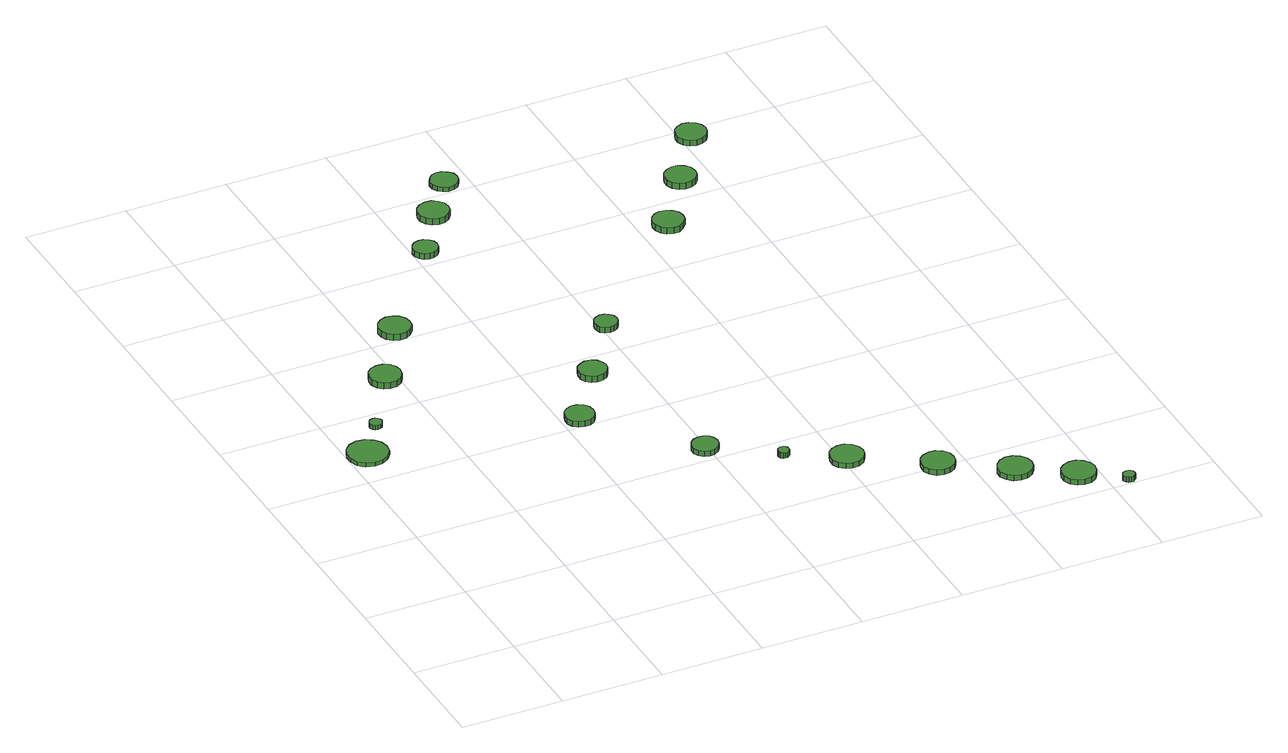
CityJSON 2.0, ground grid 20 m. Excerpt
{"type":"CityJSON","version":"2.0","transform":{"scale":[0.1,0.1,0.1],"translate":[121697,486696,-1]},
"CityObjects":{
"tree1":{"type":"SolitaryVegetationObject","attributes":{"function":"something"},"geometry":[{"type":"MultiSurface","lod":"1","boundaries":[[[0,1,2,3,4,5,6,7,8,9,10,11,12,13,14]],[[15,16,17,18,19,20,21,22,23,24,25,26,27,28,29]],[[0,29,28,1]],[[1,28,27,2]],[[2,27,26,3]],[[3,26,25,4]],[[4,25,24,5]],[[5,24,23,6]],[[6,23,22,7]],[[7,22,21,8]],[[8,21,20,9]],[[9,20,19,10]],[[10,19,18,11]],[[11,18,17,12]],[[12,17,16,13]],[[13,16,15,14]],[[14,15,29,0]]]}]},
"tree2":{"type":"SolitaryVegetationObject","attributes":{"function":"something"},"geometry":[{"type":"MultiSurface","lod":"1","boundaries":[[[30,31,32,33,34,35,36,37,38,39,40,41,42,43,44]],[[45,46,47,48,49,50,51,52,53,54,55,56,57,58,59]],[[30,59,58,31]],[[31,58,57,32]],[[32,57,56,33]],[[33,56,55,34]],[[34,55,54,35]],[[35,54,53,36]],[[36,53,52,37]],[[37,52,51,38]],[[38,51,50,39]],[[39,50,49,40]],[[40,49,48,41]],[[41,48,47,42]],[[42,47,46,43]],[[43,46,45,44]],[[44,45,59,30]]]}]},
"tree3":{"type":"SolitaryVegetationObject","attributes":{"function":"something"},"geometry":[{"type":"MultiSurface","lod":"1","boundaries":[[[60,61,62,63,64,65,66,67,68,69,70,71,72,73,74]],[[75,76,77,78,79,80,81,82,83,84,85,86,87,88,89]],[[60,89,88,61]],[[61,88,87,62]],[[62,87,86,63]],[[63,86,85,64]],[[64,85,84,65]],[[65,84,83,66]],[[66,83,82,67]],[[67,82,81,68]],[[68,81,80,69]],[[69,80,79,70]],[[70,79,78,71]],[[71,78,77,72]],[[72,77,76,73]],[[73,76,75,74]],[[74,75,89,60]]]}]},
"tree4":{"type":"SolitaryVegetationObject","attributes":{"function":"something"},"geometry":[{"type":"MultiSurface","lod":"1","boundaries":[[[90,91,92,93,94,95,96,97,98,99,100,101,102,103,104]],[[105,106,107,108,109,110,111,112,113,114,115,116,117,118,119]],[[90,119,118,91]],[[91,118,117,92]],[[92,117,116,93]],[[93,116,115,94]],[[94,115,114,95]],[[95,114,113,96]],[[96,113,112,97]],[[97,112,111,98]],[[98,111,110,99]],[[99,110,109,100]],[[100,109,108,101]],[[101,108,107,102]],[[102,107,106,103]],[[103,106,105,104]],[[104,105,119,90]]]}]},
"tree5":{"type":"SolitaryVegetationObject","attributes":{"function":"something"},"geometry":[{"type":"MultiSurface","lod":"1","boundaries":[[[120,121,122,123,124,125,126,127,128,129,130,131,132,133,134]],[[135,136,137,138,139,140,141,142,143,144,145,146,147,148,149]],[[120,149,148,121]],[[121,148,147,122]],[[122,147,146,123]],[[123,146,145,124]],[[124,145,144,125]],[[125,144,143,126]],[[126,143,142,127]],[[127,142,141,128]],[[128,141,140,129]],[[129,140,139,130]],[[130,139,138,131]],[[131,138,137,132]],[[132,137,136,133]],[[133,136,135,134]],[[134,135,149,120]]]}]},
"tree6":{"type":"SolitaryVegetationObject","attributes":{"function":"something"},"geometry":[{"type":"MultiSurface","lod":"1","boundaries":[[[150,151,152,153,154,155,156,157,158,159,160,161,162,163,164]],[[165,166,167,168,169,170,171,172,173,174,175,176,177,178,179]],[[150,179,178,151]],[[151,178,177,152]],[[152,177,176,153]],[[153,176,175,154]],[[154,175,174,155]],[[155,174,173,156]],[[156,173,172,157]],[[157,172,171,158]],[[158,171,170,159]],[[159,170,169,160]],[[160,169,168,161]],[[161,168,167,162]],[[162,167,166,163]],[[163,166,165,164]],[[164,165,179,150]]]}]},
"tree7":{"type":"SolitaryVegetationObject","attributes":{"function":"something"},"geometry":[{"type":"MultiSurface","lod":"1","boundaries":[[[180,181,182,183,184,185,186,187,188,189,190,191,192,193,194]],[[195,196,197,198,199,200,201,202,203,204,205,206,207,208,209]],[[180,209,208,181]],[[181,208,207,182]],[[182,207,206,183]],[[183,206,205,184]],[[184,205,204,185]],[[185,204,203,186]],[[186,203,202,187]],[[187,202,201,188]],[[188,201,200,189]],[[189,200,199,190]],[[190,199,198,191]],[[191,198,197,192]],[[192,197,196,193]],[[193,196,195,194]],[[194,195,209,180]]]}]},
"tree8":{"type":"SolitaryVegetationObject","attributes":{"function":"something"},"geometry":[{"type":"MultiSurface","lod":"1","boundaries":[[[210,211,212,213,214,215,216,217,218,219,220,221,222,223,224]],[[225,226,227,228,229,230,231,232,233,234,235,236,237,238,239]],[[210,239,238,211]],[[211,238,237,212]],[[212,237,236,213]],[[213,236,235,214]],[[214,235,234,215]],[[215,234,233,216]],[[216,233,232,217]],[[217,232,231,218]],[[218,231,230,219]],[[219,230,229,220]],[[220,229,228,221]],[[221,228,227,222]],[[222,227,226,223]],[[223,226,225,224]],[[224,225,239,210]]]}]},
"tree9":{"type":"SolitaryVegetationObject","attributes":{"function":"something"},"geometry":[{"type":"MultiSurface","lod":"1","boundaries":[[[240,241,242,243,244,245,246,247,248,249,250,251,252,253,254]],[[255,256,257,258,259,260,261,262,263,264,265,266,267,268,269]],[[240,269,268,241]],[[241,268,267,242]],[[242,267,266,243]],[[243,266,265,244]],[[244,265,264,245]],[[245,264,263,246]],[[246,263,262,247]],[[247,262,261,248]],[[248,261,260,249]],[[249,260,259,250]],[[250,259,258,251]],[[251,258,257,252]],[[252,257,256,253]],[[253,256,255,254]],[[254,255,269,240]]]}]},
"tree10":{"type":"SolitaryVegetationObject","attributes":{"function":"something"},"geometry":[{"type":"MultiSurface","lod":"1","boundaries":[[[270,271,272,273,274,275,276,277,278,279,280,281,282,283,284]],[[285,286,287,288,289,290,291,292,293,294,295,296,297,298,299]],[[270,299,298,271]],[[271,298,297,272]],[[272,297,296,273]],[[273,296,295,274]],[[274,295,294,275]],[[275,294,293,276]],[[276,293,292,277]],[[277,292,291,278]],[[278,291,290,279]],[[279,290,289,280]],[[280,289,288,281]],[[281,288,287,282]],[[282,287,286,283]],[[283,286,285,284]],[[284,285,299,270]]]}]},
"tree11":{"type":"SolitaryVegetationObject","attributes":{"function":"something"},"geometry":[{"type":"MultiSurface","lod":"1","boundaries":[[[300,301,302,303,304,305,306,307,308,309,310,311,312,313,314]],[[315,316,317,318,319,320,321,322,323,324,325,326,327,328,329]],[[300,329,328,301]],[[301,328,327,302]],[[302,327,326,303]],[[303,326,325,304]],[[304,325,324,305]],[[305,324,323,306]],[[306,323,322,307]],[[307,322,321,308]],[[308,321,320,309]],[[309,320,319,310]],[[310,319,318,311]],[[311,318,317,312]],[[312,317,316,313]],[[313,316,315,314]],[[314,315,329,300]]]}]},
"tree12":{"type":"SolitaryVegetationObject","attributes":{"function":"something"},"geometry":[{"type":"MultiSurface","lod":"1","boundaries":[[[330,331,332,333,334,335,336,337,338,339,340,341,342,343,344]],[[345,346,347,348,349,350,351,352,353,354,355,356,357,358,359]],[[330,359,358,331]],[[331,358,357,332]],[[332,357,356,333]],[[333,356,355,334]],[[334,355,354,335]],[[335,354,353,336]],[[336,353,352,337]],[[337,352,351,338]],[[338,351,350,339]],[[339,350,349,340]],[[340,349,348,341]],[[341,348,347,342]],[[342,347,346,343]],[[343,346,345,344]],[[344,345,359,330]]]}]},
"tree13":{"type":"SolitaryVegetationObject","attributes":{"function":"something"},"geometry":[{"type":"MultiSurface","lod":"1","boundaries":[[[360,361,362,363,364,365,366,367,368,369,370,371,372,373,374]],[[375,376,377,378,379,380,381,382,383,384,385,386,387,388,389]],[[360,389,388,361]],[[361,388,387,362]],[[362,387,386,363]],[[363,386,385,364]],[[364,385,384,365]],[[365,384,383,366]],[[366,383,382,367]],[[367,382,381,368]],[[368,381,380,369]],[[369,380,379,370]],[[370,379,378,371]],[[371,378,377,372]],[[372,377,376,373]],[[373,376,375,374]],[[374,375,389,360]]]}]},
"tree14":{"type":"SolitaryVegetationObject","attributes":{"function":"something"},"geometry":[{"type":"MultiSurface","lod":"1","boundaries":[[[390,391,392,393,394,395,396,397,398,399,400,401,402,403,404]],[[405,406,407,408,409,410,411,412,413,414,415,416,417,418,419]],[[390,419,418,391]],[[391,418,417,392]],[[392,417,416,393]],[[393,416,415,394]],[[394,415,414,395]],[[395,414,413,396]],[[396,413,412,397]],[[397,412,411,398]],[[398,411,410,399]],[[399,410,409,400]],[[400,409,408,401]],[[401,408,407,402]],[[402,407,406,403]],[[403,406,405,404]],[[404,405,419,390]]]}]},
"tree15":{"type":"SolitaryVegetationObject","attributes":{"function":"something"},"geometry":[{"type":"MultiSurface","lod":"1","boundaries":[[[420,421,422,423,424,425,426,427,428,429,430,431,432,433,434]],[[435,436,437,438,439,440,441,442,443,444,445,446,447,448,449]],[[420,449,448,421]],[[421,448,447,422]],[[422,447,446,423]],[[423,446,445,424]],[[424,445,444,425]],[[425,444,443,426]],[[426,443,442,427]],[[427,442,441,428]],[[428,441,440,429]],[[429,440,439,430]],[[430,439,438,431]],[[431,438,437,432]],[[432,437,436,433]],[[433,436,435,434]],[[434,435,449,420]]]}]},
"tree16":{"type":"SolitaryVegetationObject","attributes":{"function":"something"},"geometry":[{"type":"MultiSurface","lod":"1","boundaries":[[[450,451,452,453,454,455,456,457,458,459,460,461,462,463,464]],[[465,466,467,468,469,470,471,472,473,474,475,476,477,478,479]],[[450,479,478,451]],[[451,478,477,452]],[[452,477,476,453]],[[453,476,475,454]],[[454,475,474,455]],[[455,474,473,456]],[[456,473,472,457]],[[457,472,471,458]],[[458,471,470,459]],[[459,470,469,460]],[[460,469,468,461]],[[461,468,467,462]],[[462,467,466,463]],[[463,466,465,464]],[[464,465,479,450]]]}]},
"tree17":{"type":"SolitaryVegetationObject","attributes":{"function":"something"},"geometry":[{"type":"MultiSurface","lod":"1","boundaries":[[[480,481,482,483,484,485,486,487,488,489,490,491,492,493,494]],[[495,496,497,498,499,500,501,502,503,504,505,506,507,508,509]],[[480,509,508,481]],[[481,508,507,482]],[[482,507,506,483]],[[483,506,505,484]],[[484,505,504,485]],[[485,504,503,486]],[[486,503,502,487]],[[487,502,501,488]],[[488,501,500,489]],[[489,500,499,490]],[[490,499,498,491]],[[491,498,497,492]],[[492,497,496,493]],[[493,496,495,494]],[[494,495,509,480]]]}]},
"tree18":{"type":"SolitaryVegetationObject","attributes":{"function":"something"},"geometry":[{"type":"MultiSurface","lod":"1","boundaries":[[[510,511,512,513,514,515,516,517,518,519,520,521,522,523,524]],[[525,526,527,528,529,530,531,532,533,534,535,536,537,538,539]],[[510,539,538,511]],[[511,538,537,512]],[[512,537,536,513]],[[513,536,535,514]],[[514,535,534,515]],[[515,534,533,516]],[[516,533,532,517]],[[517,532,531,518]],[[518,531,530,519]],[[519,530,529,520]],[[520,529,528,521]],[[521,528,527,522]],[[522,527,526,523]],[[523,526,525,524]],[[524,525,539,510]]]}]},
"tree19":{"type":"SolitaryVegetationObject","attributes":{"function":"something"},"geometry":[{"type":"MultiSurface","lod":"1","boundaries":[[[540,541,542,543,544,545,546,547,548,549,550,551,552,553,554]],[[555,556,557,558,559,560,561,562,563,564,565,566,567,568,569]],[[540,569,568,541]],[[541,568,567,542]],[[542,567,566,543]],[[543,566,565,544]],[[544,565,564,545]],[[545,564,563,546]],[[546,563,562,547]],[[547,562,561,548]],[[548,561,560,549]],[[549,560,559,550]],[[550,559,558,551]],[[551,558,557,552]],[[552,557,556,553]],[[553,556,555,554]],[[554,555,569,540]]]}]},
"tree20":{"type":"SolitaryVegetationObject","attributes":{"function":"something"},"geometry":[{"type":"MultiSurface","lod":"1","boundaries":[[[570,571,572,573,574,575,576,577,578,579,580,581,582,583,584]],[[585,586,587,588,589,590,591,592,593,594,595,596,597,598,599]],[[570,599,598,571]],[[571,598,597,572]],[[572,597,596,573]],[[573,596,595,574]],[[574,595,594,575]],[[575,594,593,576]],[[576,593,592,577]],[[577,592,591,578]],[[578,591,590,579]],[[579,590,589,580]],[[580,589,588,581]],[[581,588,587,582]],[[582,587,586,583]],[[583,586,585,584]],[[584,585,599,570]]]}]}
},
"vertices":[
[78,683,16],[75,699,16],[65,712,16],[51,720,16],[35,722,16],[19,717,16],[7,706,16],[1,691,16],[1,675,16],[7,660,16],[19,649,16],[35,644,16],[51,646,16],[65,654,16],[75,667,16],[75,667,8],[65,654,8],[51,646,8],[35,644,8],[19,649,8],[7,660,8],[1,675,8],[1,691,8],[7,706,8],[19,717,8],[35,722,8],[51,720,8],[65,712,8],[75,699,8],[78,683,8],
[107,763,17],[105,768,17],[102,772,17],[98,775,17],[93,775,17],[88,774,17],[84,770,17],[82,765,17],[82,760,17],[84,755,17],[88,752,17],[93,750,17],[98,751,17],[102,753,17],[105,758,17],[105,758,8],[102,753,8],[98,751,8],[93,750,8],[88,752,8],[84,755,8],[82,760,8],[82,765,8],[84,770,8],[88,774,8],[93,775,8],[98,775,8],[102,772,8],[105,768,8],[107,763,8],
[207,894,21],[204,906,21],[197,917,21],[186,923,21],[173,924,21],[160,920,21],[151,912,21],[146,900,21],[146,887,21],[151,875,21],[160,867,21],[173,863,21],[186,864,21],[197,871,21],[204,881,21],[204,881,8],[197,871,8],[186,864,8],[173,863,8],[160,867,8],[151,875,8],[146,887,8],[146,900,8],[151,912,8],[160,920,8],[173,924,8],[186,923,8],[197,917,8],[204,906,8],[207,894,8],
[287,1020,28],[285,1032,28],[277,1043,28],[266,1049,28],[253,1051,28],[241,1047,28],[231,1038,28],[226,1026,28],[226,1013,28],[231,1002,28],[241,993,28],[253,989,28],[266,990,28],[277,997,28],[285,1007,28],[285,1007,15],[277,997,15],[266,990,15],[253,989,15],[241,993,15],[231,1002,15],[226,1013,15],[226,1026,15],[231,1038,15],[241,1047,15],[253,1051,15],[266,1049,15],[277,1043,15],[285,1032,15],[287,1020,15],
[463,626,19],[461,637,19],[454,647,19],[444,653,19],[432,654,19],[421,650,19],[412,642,19],[408,632,19],[408,620,19],[412,609,19],[421,602,19],[432,598,19],[444,599,19],[454,605,19],[461,614,19],[461,614,7],[454,605,7],[444,599,7],[432,598,7],[421,602,7],[412,609,7],[408,620,7],[408,632,7],[412,642,7],[421,650,7],[432,654,7],[444,653,7],[454,647,7],[461,637,7],[463,626,7],
[620,437,19],[618,447,19],[612,456,19],[602,461,19],[592,462,19],[582,459,19],[574,452,19],[569,442,19],[569,431,19],[574,422,19],[582,414,19],[592,411,19],[602,412,19],[612,418,19],[618,426,19],[618,426,8],[612,418,8],[602,412,8],[592,411,8],[582,414,8],[574,422,8],[569,431,8],[569,442,8],[574,452,8],[582,459,8],[592,462,8],[602,461,8],[612,456,8],[618,447,8],[620,437,8],
[548,748,20],[545,759,20],[539,768,20],[529,774,20],[517,775,20],[507,771,20],[498,764,20],[494,753,20],[494,742,20],[498,732,20],[507,724,20],[517,721,20],[529,722,20],[539,727,20],[545,737,20],[545,737,7],[539,727,7],[529,722,7],[517,721,7],[507,724,7],[498,732,7],[494,742,7],[494,753,7],[498,764,7],[507,771,7],[517,775,7],[529,774,7],[539,768,7],[545,759,7],[548,748,7],
[442,1227,30],[440,1236,30],[434,1244,30],[425,1249,30],[415,1250,30],[406,1247,30],[399,1241,30],[395,1232,30],[395,1222,30],[399,1213,30],[406,1206,30],[415,1203,30],[425,1204,30],[434,1209,30],[440,1217,30],[440,1217,18],[434,1209,18],[425,1204,18],[415,1203,18],[406,1206,18],[399,1213,18],[395,1222,18],[395,1232,18],[399,1241,18],[406,1247,18],[415,1250,18],[425,1249,18],[434,1244,18],[440,1236,18],[442,1227,18],
[723,357,19],[723,361,19],[720,365,19],[716,367,19],[711,368,19],[707,366,19],[704,363,19],[702,359,19],[702,355,19],[704,350,19],[707,347,19],[711,346,19],[716,346,19],[720,349,19],[723,352,19],[723,352,8],[720,349,8],[716,346,8],[711,346,8],[707,347,8],[704,350,8],[702,355,8],[702,359,8],[704,363,8],[707,366,8],[711,368,8],[716,367,8],[720,365,8],[723,361,8],[723,357,8],
[631,874,23],[629,883,23],[623,890,23],[615,895,23],[606,896,23],[597,893,23],[590,887,23],[587,879,23],[587,869,23],[590,861,23],[597,855,23],[606,852,23],[615,853,23],[623,857,23],[629,865,23],[629,865,11],[623,857,11],[615,853,11],[606,852,11],[597,855,11],[590,861,11],[587,869,11],[587,879,11],[590,887,11],[597,893,11],[606,896,11],[615,895,11],[623,890,11],[629,883,11],[631,874,11],
[520,1342,21],[518,1354,21],[510,1364,21],[500,1371,21],[487,1372,21],[475,1368,21],[466,1360,21],[461,1348,21],[461,1336,21],[466,1324,21],[475,1316,21],[487,1312,21],[500,1313,21],[510,1320,21],[518,1330,21],[518,1330,8],[510,1320,8],[500,1313,8],[487,1312,8],[475,1316,8],[466,1324,8],[461,1336,8],[461,1348,8],[466,1360,8],[475,1368,8],[487,1372,8],[500,1371,8],[510,1364,8],[518,1354,8],[520,1342,8],
[842,295,19],[839,308,19],[831,319,19],[819,326,19],[806,327,19],[793,323,19],[783,314,19],[778,302,19],[778,288,19],[783,276,19],[793,267,19],[806,263,19],[819,264,19],[831,271,19],[839,282,19],[839,282,8],[831,271,8],[819,264,8],[806,263,8],[793,267,8],[783,276,8],[778,288,8],[778,302,8],[783,314,8],[793,323,8],[806,327,8],[819,326,8],[831,319,8],[839,308,8],[842,295,8],
[581,1431,16],[579,1442,16],[572,1450,16],[562,1456,16],[551,1457,16],[541,1454,16],[533,1446,16],[528,1436,16],[528,1425,16],[533,1415,16],[541,1408,16],[551,1404,16],[562,1405,16],[572,1411,16],[579,1420,16],[579,1420,7],[572,1411,7],[562,1405,7],[551,1404,7],[541,1408,7],[533,1415,7],[528,1425,7],[528,1436,7],[533,1446,7],[541,1454,7],[551,1457,7],[562,1456,7],[572,1450,7],[579,1442,7],[581,1431,7],
[979,204,19],[977,217,19],[969,228,19],[957,235,19],[944,236,19],[931,232,19],[921,223,19],[916,211,19],[916,197,19],[921,185,19],[931,176,19],[944,172,19],[957,173,19],[969,180,19],[977,191,19],[977,191,8],[969,180,8],[957,173,8],[944,172,8],[931,176,8],[921,185,8],[916,197,8],[916,211,8],[921,223,8],[931,232,8],[944,236,8],[957,235,8],[969,228,8],[977,217,8],[979,204,8],
[1098,128,19],[1095,141,19],[1087,152,19],[1075,159,19],[1061,161,19],[1048,156,19],[1038,147,19],[1032,134,19],[1032,121,19],[1038,108,19],[1048,99,19],[1061,95,19],[1075,96,19],[1087,103,19],[1095,114,19],[1095,114,8],[1087,103,8],[1075,96,8],[1061,95,8],[1048,99,8],[1038,108,8],[1032,121,8],[1032,134,8],[1038,147,8],[1048,156,8],[1061,161,8],[1075,159,8],[1087,152,8],[1095,141,8],[1098,128,8],
[1194,65,19],[1191,78,19],[1183,89,19],[1172,96,19],[1158,97,19],[1145,93,19],[1135,84,19],[1129,71,19],[1129,58,19],[1135,45,19],[1145,36,19],[1158,32,19],[1172,33,19],[1183,40,19],[1191,51,19],[1191,51,8],[1183,40,8],[1172,33,8],[1158,32,8],[1145,36,8],[1135,45,8],[1129,58,8],[1129,71,8],[1135,84,8],[1145,93,8],[1158,97,8],[1172,96,8],[1183,89,8],[1191,78,8],[1194,65,8],
[885,1126,24],[883,1138,24],[875,1148,24],[864,1154,24],[852,1156,24],[840,1152,24],[831,1144,24],[826,1132,24],[826,1120,24],[831,1108,24],[840,1100,24],[852,1096,24],[864,1097,24],[875,1104,24],[883,1114,24],[883,1114,11],[875,1104,11],[864,1097,11],[852,1096,11],[840,1100,11],[831,1108,11],[826,1120,11],[826,1132,11],[831,1144,11],[840,1152,11],[852,1156,11],[864,1154,11],[875,1148,11],[883,1138,11],[885,1126,11],
[1249,14,19],[1248,19,19],[1245,23,19],[1241,25,19],[1236,25,19],[1232,24,19],[1228,21,19],[1226,16,19],[1226,12,19],[1228,7,19],[1232,4,19],[1236,3,19],[1241,3,19],[1245,6,19],[1248,9,19],[1248,9,8],[1245,6,8],[1241,3,8],[1236,3,8],[1232,4,8],[1228,7,8],[1226,12,8],[1226,16,8],[1228,21,8],[1232,24,8],[1236,25,8],[1241,25,8],[1245,23,8],[1248,19,8],[1249,14,8],
[971,1253,21],[969,1266,21],[961,1276,21],[950,1282,21],[938,1283,21],[926,1279,21],[917,1271,21],[912,1260,21],[912,1247,21],[917,1236,21],[926,1227,21],[938,1224,21],[950,1225,21],[961,1231,21],[969,1241,21],[969,1241,8],[961,1231,8],[950,1225,8],[938,1224,8],[926,1227,8],[917,1236,8],[912,1247,8],[912,1260,8],[917,1271,8],[926,1279,8],[938,1283,8],[950,1282,8],[961,1276,8],[969,1266,8],[971,1253,8],
[1051,1374,20],[1048,1386,20],[1041,1396,20],[1030,1403,20],[1018,1404,20],[1006,1400,20],[997,1392,20],[992,1380,20],[992,1368,20],[997,1356,20],[1006,1348,20],[1018,1344,20],[1030,1346,20],[1041,1352,20],[1048,1362,20],[1048,1362,8],[1041,1352,8],[1030,1346,8],[1018,1344,8],[1006,1348,8],[997,1356,8],[992,1368,8],[992,1380,8],[997,1392,8],[1006,1400,8],[1018,1404,8],[1030,1403,8],[1041,1396,8],[1048,1386,8],[1051,1374,8]
]}
